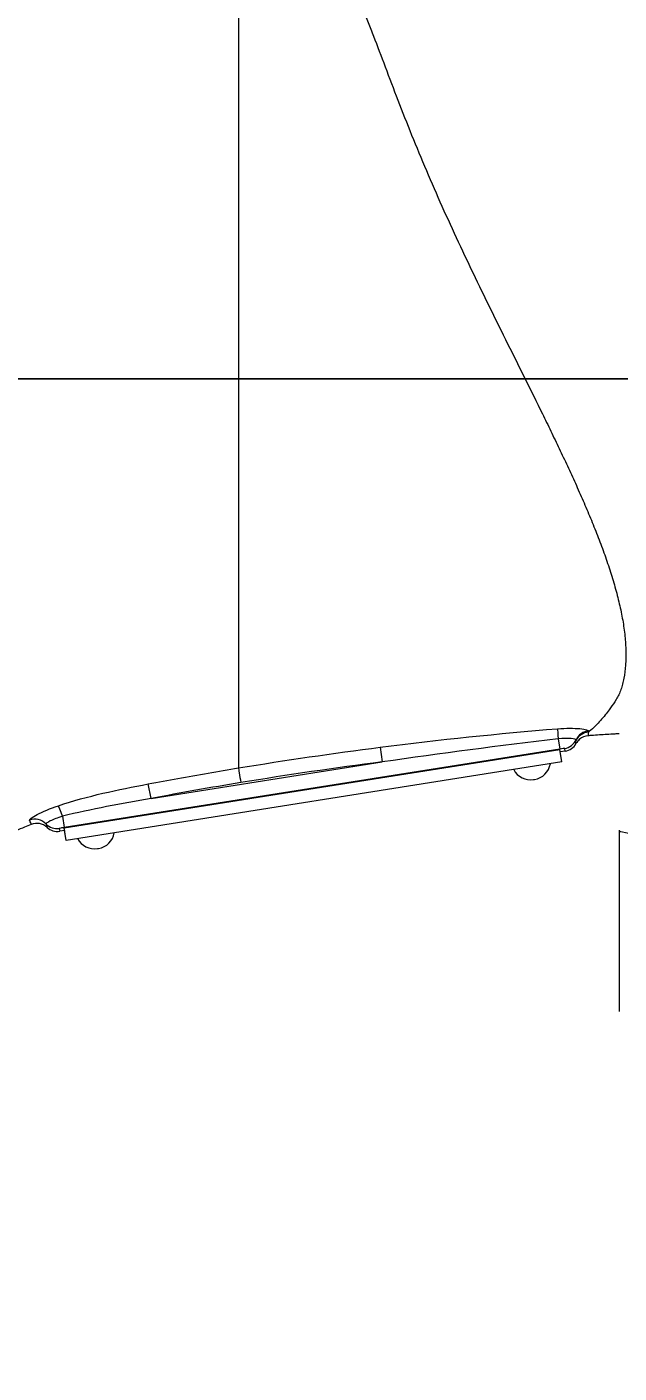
# Model space of a CAD drawing. Header units: millimetres. Extents: x 0 to 594, y 0 to 532.
# Drawn here: x 465.91 to 468.86, y 277.87 to 284.57 of the extents above; entities that cross this region are included whole.
import ezdxf
from ezdxf.lldxf.tags import DXFTag

# ---------------------------------------------------------------- set-up
doc = ezdxf.new("R2010")
doc.units = ezdxf.units.MM
for name, color, linetype, true_color in [('11', 7, 'Continuous', 0xffffff), ('13', 7, 'Continuous', 0xffffff), ('201', 7, 'Continuous', 0xffffff), ('4', 7, 'Continuous', 0xffffff)]:
    doc.layers.add(name, color=color, linetype=linetype, true_color=true_color)
doc.styles.add('iso-1', font='isocp.shx')
tags = doc.linetypes.add('DASHED', pattern=[25.72, 12.86, -12.86]).pattern_tags.tags
tags[6:7] = [DXFTag(74, 4), DXFTag(75, 0), DXFTag(340, '0'), DXFTag(46, 0.0), DXFTag(50, 0.0), DXFTag(44, 0.0), DXFTag(45, 0.0)]
tags[4:5] = [DXFTag(74, 4), DXFTag(75, 0), DXFTag(340, '0'), DXFTag(46, 0.0), DXFTag(50, 0.0), DXFTag(44, 0.0), DXFTag(45, 0.0)]
doc.dimstyles.get("Standard").update_dxf_attribs({"dimtxt": 0.18, "dimasz": 0.18, "dimexe": 0.18, "dimexo": 0.0625, "dimgap": 0.09, "dimtad": 0, "dimtih": 1, "dimtoh": 1, "dimdec": 4, "dimzin": 0, "dimdsep": 46, "dimtxsty": 'Standard', "dimcen": 0.09, "dimadec": 0, "dimazin": 0, "dimtfac": 1, "dimtdec": 4, "dimtofl": 0, "dimtmove": 0, "dimatfit": 3, "dimfxl": 1, "dimtolj": 1, "dimtzin": 0, "dimarcsym": 0})

# ---------------------------------------------------------------- blocks, each defined once
blk = doc.blocks.new('_U1')
at = {"layer": '201', "color": 250, "lineweight": 13}
blk.add_line((430.61169, 282.820884), (499.931008, 323.940688), dxfattribs=at)
at = {"layer": '201', "color": 250, "lineweight": 18}
blk.add_solid([(499.931008, 323.940688), (497.155868, 321.758737), (496.685695, 322.551343), (499.931008, 323.940688)], dxfattribs=at)
at = {"layer": '201', "color": 250, "linetype": 'Continuous', "lineweight": 18, "char_height": 3.5, "attachment_point": 7, "rotation": 30.6761646, "line_spacing_factor": 0.963855, "style": 'iso-1'}
for s, insert in [('\\W0.5795;1612', (481.810819, 313.855865)), ('\\W0.6380;R', (478.626316, 311.966838))]:
    blk.add_mtext(s, dxfattribs=dict(at, insert=insert))
blk = doc.blocks.new('_U12')
at = {"layer": '201', "color": 250, "lineweight": 13}
blk.add_line((478.785907, 282.820884), (453.134443, 282.820884), dxfattribs=at)
blk = doc.blocks.new('_U13')
at = {"layer": '201', "color": 250, "lineweight": 13}
blk.add_arc((430.61169, 282.820884), 53.921515, 175, 359.999943, dxfattribs=at)

msp = doc.modelspace()

# ---------------------------------------------------------------- linework, layer by layer
at = {"layer": '11', "color": 250, "linetype": 'DASHED', "lineweight": 18}
for q in [(477.61169, 282.82088), (471.36169, 282.82088)]:
    msp.add_line((438.61169, 282.82088), q, dxfattribs=at)
at = {"layer": '13', "color": 250, "linetype": 'Continuous', "lineweight": 18}
msp.add_circle((430.61169, 282.82088), 80.5978, dxfattribs=at)
at = {"layer": '4', "color": 250, "linetype": 'Continuous', "lineweight": 13}
for p, q in [((468.55786, 281.02657), (468.56591, 280.97574)), ((468.56591, 280.97574), (466.09669, 280.58466)), ((467.67169, 280.98472), (467.68108, 280.91149)), ((468.59294, 280.96491), (468.59074, 280.97879)), ((466.52974, 280.72913), (467.68108, 280.91149)), ((466.52974, 280.72913), (466.51573, 280.80189)), ((466.08781, 280.64076), (466.09669, 280.58466)), ((466.07214, 280.57988), (466.07434, 280.566))]:
    msp.add_line(p, q, dxfattribs=at)
at = {"layer": '4', "color": 250, "linetype": 'Continuous', "lineweight": 18}
for p, q in [((466.09709, 280.58286), (468.56632, 280.97392)), ((468.57618, 280.91163), (468.56632, 280.97392)), ((468.59294, 280.96491), (468.56836, 280.96101)), ((468.57618, 280.91163), (466.10696, 280.52054)), ((468.43577, 280.82355), (468.44041, 280.82428)), ((466.09903, 280.56991), (466.07434, 280.566)), ((466.09903, 280.56991), (466.09709, 280.58286)), ((466.10696, 280.52054), (466.09709, 280.58286)), ((466.10674, 280.52051), (466.09891, 280.56989)), ((468.86169, 280.57078), (468.86169, 279.668)), ((466.10696, 280.52054), (466.10674, 280.52051)), ((466.26285, 280.47939), (466.2675, 280.48013))]:
    msp.add_line(p, q, dxfattribs=at)
for centre, start, end in [((468.42555, 280.91812), 279, 350.610021), ((468.42091, 280.91738), 207.389979, 279), ((468.42091, 280.91738), 279, 280.418388), ((468.42555, 280.91812), 277.581612, 279), ((466.25264, 280.57396), 279, 350.610021), ((466.24799, 280.57322), 207.389979, 279), ((466.24799, 280.57322), 279, 280.418388), ((466.25264, 280.57396), 277.581612, 279)]:
    msp.add_arc(centre, 0.095, start, end, dxfattribs=at)
at = {"layer": '4', "color": 250, "linetype": 'Continuous', "lineweight": 13}
for centre, major_axis, ratio, start_param, end_param in [((468.56154, 281.00335), (0.00589, -0.07477), 0.02587, 3.3284334, 4.3947075), ((468.71572, 280.99114), (-0.07248, 0.01927), 0.993182, 5.0442956, 6.1180545), ((468.56605, 280.97488), (0.02469, 0.00391), 0.034921, 0, 1.5707963), ((468.57902, 281.05282), (0.07408, 0.01173), 0.999391, 4.712389, 5.7019369), ((466.09065, 280.62283), (-0.0238, 0.07112), 0.041153, 4.953447, 6.1414677), ((465.9512, 280.55113), (-0.06402, -0.03907), 0.995464, 3.3497, 4.5436528), ((466.06041, 280.65392), (-0.07408, -0.01173), 0.999391, 0.5982917, 1.5707963), ((466.09683, 280.5838), (0.02469, 0.00391), 0.034921, 1.5707963, 3.1415927), ((472.36169, 280.57078), (3.5, 0), 0.023941, 3.1415927, 3.4094916)]:
    msp.add_ellipse(centre, major_axis=major_axis, ratio=ratio, start_param=start_param, end_param=end_param, dxfattribs=at)
at = {"layer": '4', "color": 250, "linetype": 'Continuous', "lineweight": 18}
for centre, major_axis, start_param, end_param in [((468.5812, 281.03903), (-0.01174, 0.07412), 3.1415927, 4.054885), ((466.0626, 280.64012), (0.01174, -0.07412), 5.3750751, 6.2831853)]:
    msp.add_ellipse(centre, major_axis=major_axis, ratio=0.999391, start_param=start_param, end_param=end_param, dxfattribs=at)
at = {"layer": '4', "color": 250, "linetype": 'Continuous', "lineweight": 13}
for points, knots in [([(466.96468, 284.97029), (466.96468, 284.96586), (466.96468, 284.95911), (466.96468, 284.92817), (466.96468, 284.88844), (466.96468, 284.82679), (466.96468, 284.73909), (466.96468, 284.62436), (466.96468, 284.48551), (466.96468, 284.32786), (466.96468, 284.09962), (466.96468, 283.79158), (466.96468, 283.40493), (466.96468, 283.00895), (466.96468, 282.60757), (466.96468, 282.20523), (466.96468, 281.87502), (466.96468, 281.62217), (466.96468, 281.44228), (466.96468, 281.27773), (466.96468, 281.13571), (466.96468, 281.02284), (466.96468, 280.94165), (466.96468, 280.90147), (466.96468, 280.88505), (466.96468, 280.88157)], [0, 0, 0, 0, 0.0682616, 0.1023925, 0.1365233, 0.1706541, 0.2047849, 0.2389157, 0.2730465, 0.3071774, 0.3413082, 0.4095698, 0.4778314, 0.5460931, 0.6143547, 0.6826163, 0.750878, 0.7850088, 0.8191396, 0.8532704, 0.8874012, 0.9215321, 0.9556629, 0.9897937, 1, 1, 1, 1]), ([(467.46088, 284.89588), (467.46956, 284.88421), (467.49076, 284.85333), (467.53019, 284.78289), (467.56987, 284.69683), (467.60414, 284.61429), (467.64006, 284.52369), (467.68797, 284.3972), (467.75054, 284.23165), (467.8184, 284.05833), (467.89128, 283.88144), (467.99435, 283.64348), (468.10499, 283.40614), (468.21953, 283.17084), (468.30646, 282.99531), (468.39351, 282.82068), (468.46531, 282.67571), (468.5218, 282.55997), (468.56347, 282.47326), (468.60426, 282.38661), (468.64403, 282.29998), (468.68254, 282.21336), (468.71325, 282.14125), (468.73679, 282.08364), (468.75389, 282.04048), (468.77038, 281.99737), (468.78621, 281.95433), (468.8013, 281.91138), (468.8156, 281.86857), (468.829, 281.82593), (468.84145, 281.78352), (468.85286, 281.74138), (468.86654, 281.68572), (468.88054, 281.6173), (468.8917, 281.53789), (468.89584, 281.47496), (468.89585, 281.42714), (468.89369, 281.3812), (468.8883, 281.33837), (468.87966, 281.29918), (468.87273, 281.27624), (468.86603, 281.25884), (468.8584, 281.24211), (468.84263, 281.21456), (468.8258, 281.18997), (468.81431, 281.17414), (468.81191, 281.17088)], [0, 0, 0, 0, 0.0347071, 0.075551, 0.1163948, 0.1368167, 0.1572386, 0.1980825, 0.2389263, 0.2797702, 0.320614, 0.3614579, 0.4431456, 0.4839894, 0.5248332, 0.5656771, 0.6065209, 0.6269429, 0.6473648, 0.6677867, 0.6882086, 0.7086305, 0.7290525, 0.7392634, 0.7494744, 0.7596854, 0.7698963, 0.7801073, 0.7903182, 0.8005292, 0.8107402, 0.8209511, 0.8311621, 0.851584, 0.8720059, 0.8924278, 0.9026388, 0.9128498, 0.9332717, 0.9434827, 0.9536936, 0.9587991, 0.9639046, 0.9741155, 0.9945375, 1, 1, 1, 1]), ([(468.81156, 284.89587), (468.82869, 284.86501), (468.86544, 284.79881), (468.91853, 284.69627), (468.97907, 284.57999), (469.06973, 284.4127), (469.19388, 284.20463), (469.40319, 283.88118), (469.68319, 283.49248), (470.04795, 283.02392), (470.3608, 282.64047), (470.57947, 282.36566), (470.69548, 282.20729), (470.77937, 282.08043), (470.84431, 281.95727), (470.88653, 281.81994), (470.88198, 281.68253), (470.82722, 281.55802), (470.74294, 281.44636), (470.64424, 281.34729), (470.55563, 281.27245), (470.50595, 281.23235), (470.49168, 281.22083)], [0, 0, 0, 0, 0.0292596, 0.0627632, 0.0887172, 0.1256114, 0.1971023, 0.2515755, 0.3779997, 0.5050789, 0.6328537, 0.6970067, 0.733246, 0.7613107, 0.7971657, 0.8256548, 0.8577421, 0.8899414, 0.9187149, 0.9545799, 0.9869562, 1, 1, 1, 1]), ([(468.81191, 281.17088), (468.80534, 281.16195), (468.78158, 281.13088), (468.74549, 281.09106), (468.72074, 281.06962), (468.71043, 281.06145), (468.7088, 281.06018)], [0, 0, 0, 0, 0.1427093, 0.5323508, 0.9219923, 1, 1, 1, 1]), ([(468.5554, 281.07679), (468.59682, 281.08005), (468.6374, 281.07987), (468.69498, 281.07478), (468.71147, 281.07016), (468.71019, 281.06548)], [0, 0, 0, 0, 0.5, 0.5, 1, 1, 1, 1]), ([(468.64737, 281.02198), (468.64797, 281.02446), (468.63874, 281.02671), (468.60581, 281.02894), (468.58217, 281.02873), (468.55786, 281.02656)], [0, 0, 0, 0, 0.5, 0.5, 1, 1, 1, 1]), ([(468.64704, 281.00311), (468.64677, 281.00482), (468.64648, 281.00651), (468.64615, 281.01106), (468.64623, 281.01413), (468.64681, 281.01835)], [0, 0, 0, 0, 0.4283135, 0.4283135, 1, 1, 1, 1]), ([(466.51573, 280.80189), (466.56483, 280.81132), (466.61399, 280.82049), (466.76351, 280.84774), (466.86403, 280.86506), (466.96467, 280.88157), (466.96467, 280.88157), (466.96468, 280.88157)], [0, 0, 0, 0, 0.3289647, 0.3289647, 0.9999965, 0.9999965, 1, 1, 1, 1]), ([(466.96468, 280.88157), (466.96515, 280.87871), (466.96664, 280.86962), (466.97098, 280.84317), (466.97382, 280.8259), (466.97666, 280.80857)], [0, 0, 0, 0, 0.5, 0.5, 1, 1, 1, 1]), ([(465.92361, 280.62052), (465.92152, 280.62401), (465.93576, 280.63491), (465.98866, 280.66308), (466.02689, 280.67981), (466.0675, 280.69338)], [0, 0, 0, 0, 0.5, 0.5, 1, 1, 1, 1]), ([(466.08781, 280.64076), (466.06433, 280.63345), (466.04242, 280.62447), (466.01257, 280.60981), (466.00474, 280.60436), (466.00581, 280.60252)], [0, 0, 0, 0, 0.5, 0.5, 1, 1, 1, 1]), ([(466.00581, 280.60252), (466.00718, 280.59963), (466.00827, 280.59711), (466.00992, 280.5926), (466.01048, 280.59061), (466.01112, 280.58754), (466.0113, 280.58638), (466.01142, 280.58527)], [0, 0, 0, 0, 0.3732436, 0.3732436, 0.7465732, 0.7465732, 1, 1, 1, 1])]:
    msp.add_open_spline(points, degree=3, knots=knots, dxfattribs=at)
for points, degree in [([(467.67169, 280.98472), (467.96553, 281.02231), (468.26016, 281.05355), (468.5554, 281.07679)], 3), ([(468.55786, 281.02656), (468.26514, 280.99193), (467.97289, 280.95329), (467.68108, 280.91149)], 3), ([(468.7088, 281.06018), (468.68271, 281.05832), (468.6582, 281.04178), (468.64681, 281.01835)], 3), ([(468.7088, 281.06018), (468.70615, 281.04956), (468.7068, 281.04593), (468.70741, 281.04197)], 3), ([(468.71019, 281.06548), (468.70967, 281.06353), (468.7092, 281.06177), (468.7088, 281.06017)], 3), ([(466.96468, 280.88157), (467.19973, 280.92011), (467.43543, 280.95449), (467.67169, 280.98472)], 3), ([(468.64681, 281.01834), (468.64696, 281.01947), (468.64715, 281.02068), (468.64737, 281.02198)], 3), ([(468.64701, 281.00301), (468.64698, 281.00301)], 1), ([(467.68108, 280.91149), (467.44567, 280.88132), (467.21086, 280.84702), (466.97666, 280.80857)], 3), ([(466.0675, 280.69338), (466.21356, 280.74218), (466.36456, 280.77283), (466.51573, 280.80189)], 3), ([(466.97666, 280.80857), (466.82734, 280.78406), (466.67834, 280.75775), (466.52974, 280.72913)], 3), ([(466.52974, 280.72913), (466.38172, 280.70317), (466.23377, 280.67657), (466.08781, 280.64076)], 3), ([(465.93227, 280.60004), (465.93199, 280.60413), (465.93009, 280.60975), (465.92361, 280.62052)], 3)]:
    msp.add_open_spline(points, degree=degree, dxfattribs=at)
at = {"layer": '4', "color": 250, "linetype": 'Continuous', "lineweight": 18}
for points, knots in [([(468.66438, 281.02433), (468.66112, 281.02131), (468.65435, 281.01503), (468.64952, 281.00715), (468.64701, 281.00306)], [0, 0, 0, 0, 0.4809611, 1, 1, 1, 1]), ([(468.66437, 281.02431), (468.66408, 281.02407), (468.6638, 281.02383), (468.6569, 281.01779), (468.65122, 281.01073), (468.64701, 281.00301)], [0, 0, 0, 0, 0.0409554, 0.0409554, 1, 1, 1, 1]), ([(468.86169, 281.05182), (468.85451, 281.05145), (468.82173, 281.04971), (468.77618, 281.04684), (468.73195, 281.04374), (468.71329, 281.04239), (468.70741, 281.04197)], [0, 0, 0, 0, 0.1394868, 0.6369516, 0.885684, 1, 1, 1, 1]), ([(465.93227, 280.60004), (465.9211, 280.59556), (465.88173, 280.57949), (465.8145, 280.551), (465.70265, 280.50237), (465.39597, 280.36659), (465.01113, 280.18158), (464.63337, 279.98272), (464.41964, 279.86518), (464.31349, 279.8051), (464.2606, 279.77475)], [0, 0, 0, 0, 0.0193486, 0.0683811, 0.1174137, 0.2154789, 0.6077394, 0.8038697, 0.9019349, 1, 1, 1, 1])]:
    msp.add_open_spline(points, degree=3, knots=knots, dxfattribs=at)
for points in [[(468.70741, 281.04197), (468.69168, 281.04082), (468.67637, 281.03455), (468.66434, 281.02435)], [(466.01142, 280.58527), (465.99071, 280.6046), (465.95855, 280.6106), (465.93227, 280.60004)]]:
    msp.add_open_spline(points, degree=3, dxfattribs=at)

# ---------------------------------------------------------------- block references
at = {"layer": '201', "color": 250, "linetype": 'Continuous', "lineweight": 18}
for name in ['_U12', '_U13']:
    msp.add_blockref(name, (0, 0), dxfattribs=at)

# ---------------------------------------------------------------- dimensions: what is measured, and where the dimension line sits
dim = msp.add_radius_dim(center=(430.61169, 282.82088), mpoint=(499.93101, 323.94069), dimstyle='Standard', override={"dimtxt": 3.5, "dimasz": 3.5, "dimexe": 1.5, "dimexo": 0.5, "dimgap": 1.75, "dimtad": 1, "dimtih": 0, "dimtoh": 0, "dimdec": 0, "dimlfac": 20, "dimzin": 8, "dimdsep": 46, "dimlunit": 2, "dimpost": 'R<>', "dimtxsty": 'iso-1', "dimsah": 1, "dimse1": 0, "dimse2": 0, "dimsd1": 0, "dimsd2": 0, "dimclrd": 250, "dimclre": 250, "dimclrt": 250, "dimtol": 0, "dimtm": -0.1, "dimtfac": 0.7, "dimtdec": 2, "dimtofl": 1, "dimtmove": 0, "dimtzin": 8, "dimlwd": 13, "dimlwe": 13}, dxfattribs=at)
dim.commit()
dim.dimension.update_dxf_attribs({"geometry": '_U1', "text_midpoint": (482.97275, 313.88115), "dimtype": 164})

doc.saveas('drawing.dxf')
